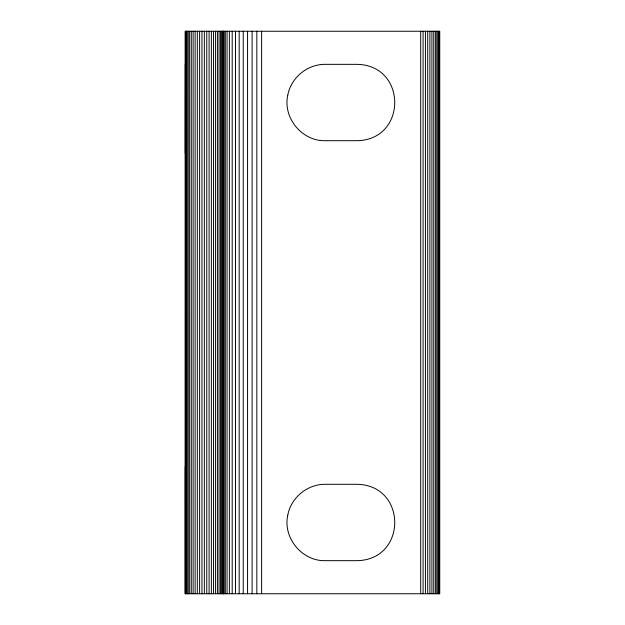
<?xml version="1.0" encoding="UTF-8"?>
<svg xmlns="http://www.w3.org/2000/svg" width="625" height="625" viewBox="0 0 625 625"><rect width="100%" height="100%" fill="white"/><g stroke="black" fill="none" stroke-linecap="round" stroke-linejoin="round"><path stroke-width="0.94" d="M185.258 153.422L185.312 64.219M185.297 31.25L185.258 593.75L439.742 593.75L439.742 31.25L185.297 31.25L185.297 593.75L185.258 466.672M223.508 31.25L223.398 593.75L223.508 31.25L223.438 123.812L223.438 119.078M223.438 177.523L223.438 169.039M223.438 440.125L223.438 439.07M223.438 139.836L223.438 132.016M439.445 31.25L439.445 593.75M438.844 31.25L438.844 593.75M437.961 31.25L437.961 593.75M436.812 31.25L436.812 593.75M435.398 31.25L435.398 593.75M433.758 31.25L433.758 593.75M431.914 31.25L431.914 593.75M429.891 31.25L429.891 593.75M427.719 31.25L427.719 593.75M425.437 31.25L425.437 593.75M423.086 31.25L423.086 593.75M420.695 31.25L420.695 593.75M261.617 31.25L261.617 593.75M256.828 31.25L256.828 593.75M252.117 31.25L252.117 593.75M247.562 31.25L247.562 593.75M243.219 31.25L243.219 593.75M239.172 31.25L239.172 593.75M235.477 31.25L235.477 593.75M232.195 31.25L232.195 593.75M229.383 31.25L229.383 593.75M227.07 31.25L227.07 593.75M225.305 31.25L225.305 593.75M224.109 31.25L224.109 593.75M223.102 31.25L223.102 593.75M222.5 31.25L222.5 593.75M221.617 31.25L221.617 593.75M220.461 31.25L220.461 593.75M219.055 31.25L219.055 593.75M217.414 31.25L217.414 593.75M215.57 31.25L215.57 593.75M213.539 31.25L213.539 593.75M211.375 31.25L211.375 593.75M209.094 31.25L209.094 593.75M206.742 31.25L206.742 593.75M204.344 31.25L204.344 593.75M201.953 31.25L201.953 593.75M199.602 31.25L199.602 593.75M197.32 31.25L197.32 593.75M195.148 31.25L195.148 593.75M193.125 31.25L193.125 593.75M191.281 31.25L191.281 593.75M189.641 31.25L189.641 593.75M188.227 31.25L188.227 593.75M187.07 31.25L187.07 593.75M186.195 31.25L186.195 593.75M185.594 31.25L185.594 593.75M287.742 95.367C282.758 117.922 302.148 141.367 325.242 140.695L357.062 140.695C407.281 139.797 407.281 65.242 357.062 64.344L325.242 64.344C307.422 64.086 290.836 77.812 287.742 95.367M287.742 515.328C282.758 537.891 302.148 561.336 325.242 560.664L357.062 560.664C407.281 559.766 407.281 485.203 357.062 484.305L325.242 484.305C307.422 484.055 290.836 497.773 287.742 515.328"/></g></svg>
